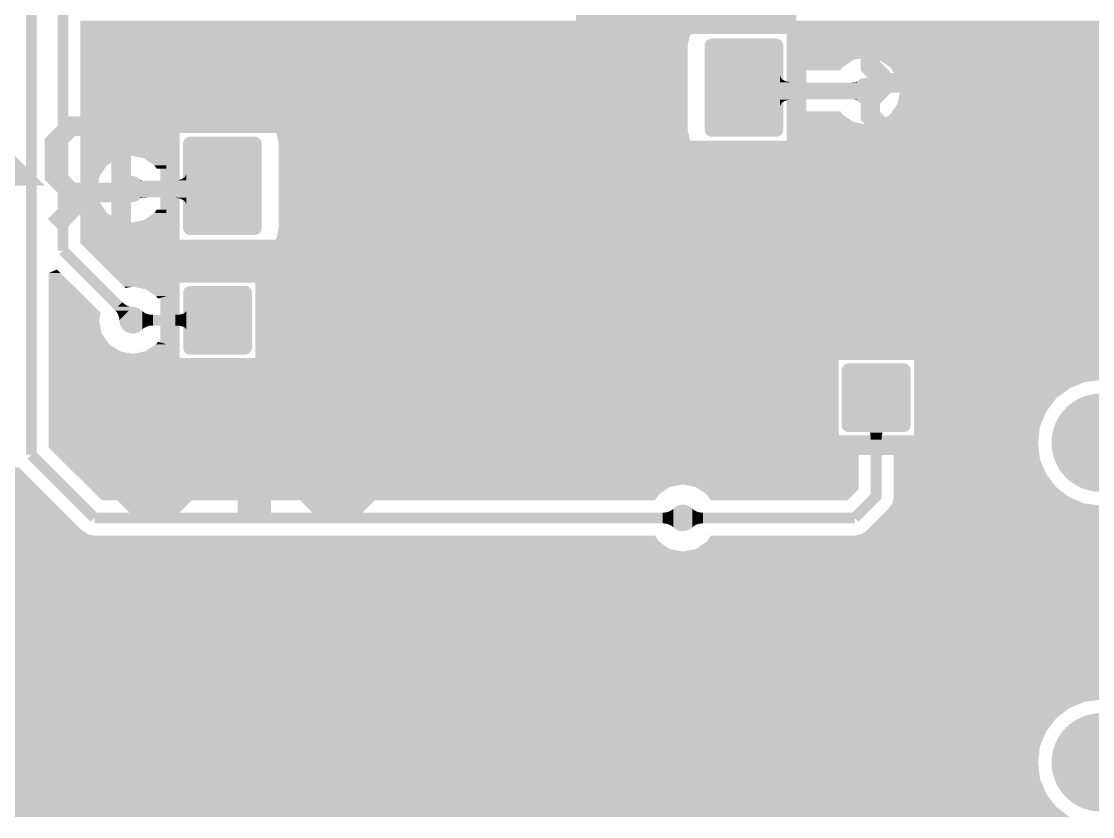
# Model space of a CAD drawing. Header units: millimetres. Extents: x -0.01 to 2.37, y -0.01 to 1.58.
# Drawn here: x 1.084 to 1.727, y 0.333 to 0.811 of the extents above; entities that cross this region are included whole.
import ezdxf

# ---------------------------------------------------------------- set-up
doc = ezdxf.new("R2010")
doc.units = ezdxf.units.MM
doc.layers.get('0').update_dxf_attribs({"linetype": 'CONTINUOUS', "lineweight": 0})
for name, color, linetype, lineweight in [('PCB_KUR_GBL', 10, 'CONTINUOUS', 0), ('PCB_KUR_GBO', 96, 'CONTINUOUS', 0), ('PCB_KUR_GBP', 170, 'CONTINUOUS', 0), ('PCB_KUR_GBS', 176, 'CONTINUOUS', 0), ('PCB_KUR_TXT', 254, 'CONTINUOUS', 0)]:
    doc.layers.add(name, color=color, linetype=linetype, lineweight=lineweight)

# ---------------------------------------------------------------- blocks, each defined once
blk = doc.blocks.new('CUSTOM_4')
for points in [[(-0.0187, -0.01685), (-0.0187, 0.01685), (0.0187, -0.01685), (0.0187, 0.01685)], [(-0.01865, 0.01685), (-0.0186, 0.01721), (0.01865, 0.01685), (0.01852, 0.01721)], [(-0.0186, 0.01721), (-0.01813, 0.01797), (0.01852, 0.01721), (0.01823, 0.01797)], [(-0.01813, 0.01797), (-0.01797, 0.01823), (0.01823, 0.01797), (0.01782, 0.01823)], [(-0.01797, 0.01823), (-0.01697, 0.0186), (0.01782, 0.01823), (0.01721, 0.0186)], [(-0.01697, 0.0186), (-0.01685, 0.01865), (0.01721, 0.0186), (0.01685, 0.01865)], [(-0.01685, 0.01865), (-0.01685, 0.0187), (0.01685, 0.01865), (0.01685, 0.0187)], [(-0.01852, -0.01721), (-0.01865, -0.01685), (0.0186, -0.01721), (0.01865, -0.01685)], [(-0.01823, -0.01797), (-0.01852, -0.01721), (0.01813, -0.01797), (0.0186, -0.01721)], [(-0.01782, -0.01823), (-0.01823, -0.01797), (0.01797, -0.01823), (0.01813, -0.01797)], [(-0.01721, -0.0186), (-0.01782, -0.01823), (0.01697, -0.0186), (0.01797, -0.01823)], [(-0.01685, -0.01865), (-0.01721, -0.0186), (0.01685, -0.01865), (0.01697, -0.0186)], [(-0.01685, -0.0187), (-0.01685, -0.01865), (0.01685, -0.0187), (0.01685, -0.01865)]]:
    blk.add_solid(points)
blk = doc.blocks.new('CUSTOM_5')
for points in [[(-0.02165, 0.0254), (-0.02152, 0.02613), (0.02165, 0.0254), (0.02142, 0.02613)], [(-0.02152, 0.02613), (-0.02114, 0.02664), (0.02142, 0.02613), (0.02126, 0.02664)], [(-0.02114, 0.02664), (-0.02074, 0.02716), (0.02126, 0.02664), (0.02057, 0.02716)], [(-0.02074, 0.02716), (-0.0199, 0.02742), (0.02057, 0.02716), (0.02023, 0.02742)], [(-0.0199, 0.02742), (-0.0195, 0.02755), (0.02023, 0.02742), (0.0195, 0.02755)], [(-0.02165, -0.0254), (-0.02165, 0.0254), (0.02165, -0.0254), (0.02165, 0.0254)], [(-0.02142, -0.02613), (-0.02165, -0.0254), (0.02152, -0.02613), (0.02165, -0.0254)], [(-0.02126, -0.02664), (-0.02142, -0.02613), (0.02114, -0.02664), (0.02152, -0.02613)], [(-0.02057, -0.02716), (-0.02126, -0.02664), (0.02074, -0.02716), (0.02114, -0.02664)], [(-0.02023, -0.02742), (-0.02057, -0.02716), (0.0199, -0.02742), (0.02074, -0.02716)], [(-0.0195, -0.02755), (-0.02023, -0.02742), (0.0195, -0.02755), (0.0199, -0.02742)]]:
    blk.add_solid(points)
blk = doc.blocks.new('CUSTOM_13')
for points in [[(-0.0187, -0.01685), (-0.0187, 0.01685), (0.0187, -0.01685), (0.0187, 0.01685)], [(-0.01865, 0.01685), (-0.0186, 0.01721), (0.01865, 0.01685), (0.01852, 0.01721)], [(-0.0186, 0.01721), (-0.01813, 0.01797), (0.01852, 0.01721), (0.01823, 0.01797)], [(-0.01813, 0.01797), (-0.01797, 0.01823), (0.01823, 0.01797), (0.01782, 0.01823)], [(-0.01797, 0.01823), (-0.01697, 0.0186), (0.01782, 0.01823), (0.01721, 0.0186)], [(-0.01697, 0.0186), (-0.01685, 0.01865), (0.01721, 0.0186), (0.01685, 0.01865)], [(-0.01685, 0.01865), (-0.01685, 0.0187), (0.01685, 0.01865), (0.01685, 0.0187)], [(-0.01852, -0.01721), (-0.01865, -0.01685), (0.0186, -0.01721), (0.01865, -0.01685)], [(-0.01823, -0.01797), (-0.01852, -0.01721), (0.01813, -0.01797), (0.0186, -0.01721)], [(-0.01782, -0.01823), (-0.01823, -0.01797), (0.01797, -0.01823), (0.01813, -0.01797)], [(-0.01721, -0.0186), (-0.01782, -0.01823), (0.01697, -0.0186), (0.01797, -0.01823)], [(-0.01685, -0.01865), (-0.01721, -0.0186), (0.01685, -0.01865), (0.01697, -0.0186)], [(-0.01685, -0.0187), (-0.01685, -0.01865), (0.01685, -0.0187), (0.01685, -0.01865)]]:
    blk.add_solid(points)
blk = doc.blocks.new('ROUND_9')
h = blk.add_hatch(color=256)
edge = h.paths.add_edge_path(flags=0)
edge.add_arc((0, 0), 0.0256, 0, 360)
blk = doc.blocks.new('ROUND_16')
h = blk.add_hatch(color=256)
edge = h.paths.add_edge_path(flags=0)
edge.add_arc((0, 0), 0.008, 0, 360)
blk = doc.blocks.new('CUSTOM_21')
for points in [[(-0.01988, 0.0191), (-0.01896, 0.01987), (0.01976, 0.0191), (0.0191, 0.01987)], [(-0.01896, 0.01987), (-0.01854, 0.02022), (0.0191, 0.01987), (0.01831, 0.02022)], [(-0.01854, 0.02022), (-0.01711, 0.02057), (0.01831, 0.02022), (0.01751, 0.02057)], [(-0.01711, 0.02057), (-0.01685, 0.02064), (0.01751, 0.02057), (0.01685, 0.02064)], [(-0.02065, 0.01685), (-0.02058, 0.01751), (0.02065, 0.01685), (0.02049, 0.01751)], [(-0.02065, -0.0168), (-0.02065, 0.0168), (0.02065, -0.0168), (0.02065, 0.0168)], [(-0.02058, 0.01751), (-0.02013, 0.01854), (0.02049, 0.01751), (0.02023, 0.01854)], [(-0.02013, 0.01854), (-0.01988, 0.0191), (0.02023, 0.01854), (0.01976, 0.0191)], [(-0.02049, -0.01751), (-0.02065, -0.01685), (0.02058, -0.01751), (0.02065, -0.01685)], [(-0.02023, -0.01854), (-0.02049, -0.01751), (0.02013, -0.01854), (0.02058, -0.01751)], [(-0.01976, -0.0191), (-0.02023, -0.01854), (0.01988, -0.0191), (0.02013, -0.01854)], [(-0.0191, -0.01987), (-0.01976, -0.0191), (0.01896, -0.01987), (0.01988, -0.0191)], [(-0.01831, -0.02022), (-0.0191, -0.01987), (0.01854, -0.02022), (0.01896, -0.01987)], [(-0.01751, -0.02057), (-0.01831, -0.02022), (0.01711, -0.02057), (0.01854, -0.02022)], [(-0.01685, -0.02064), (-0.01751, -0.02057), (0.01685, -0.02064), (0.01711, -0.02057)]]:
    blk.add_solid(points)
blk = doc.blocks.new('CUSTOM_22')
for points in [[(-0.02365, 0.0254), (-0.02352, 0.02643), (0.02365, 0.0254), (0.02342, 0.02643)], [(-0.02352, 0.02643), (-0.02314, 0.02717), (0.02342, 0.02643), (0.02325, 0.02717)], [(-0.02314, 0.02717), (-0.0227, 0.02804), (0.02325, 0.02717), (0.02257, 0.02804)], [(-0.0227, 0.02804), (-0.02198, 0.0286), (0.02257, 0.02804), (0.02214, 0.0286)], [(-0.02198, 0.0286), (-0.02127, 0.02915), (0.02214, 0.0286), (0.02105, 0.02915)], [(-0.02127, 0.02915), (-0.02008, 0.02942), (0.02105, 0.02915), (0.02053, 0.02942)], [(-0.02008, 0.02942), (-0.0195, 0.02955), (0.02053, 0.02942), (0.0195, 0.02955)], [(-0.02364, 0.02508), (-0.02365, 0.0254), (0.02364, 0.02508), (0.02365, 0.0254)], [(-0.0236, 0.02476), (-0.02364, 0.02508), (0.0236, 0.02476), (0.02364, 0.02508)], [(-0.0236, -0.02476), (-0.0236, 0.02476), (0.0236, -0.02476), (0.0236, 0.02476)], [(-0.02365, -0.0254), (-0.02364, -0.02508), (0.02365, -0.0254), (0.02364, -0.02508)], [(-0.02342, -0.02643), (-0.02365, -0.0254), (0.02352, -0.02643), (0.02365, -0.0254)], [(-0.02364, -0.02508), (-0.0236, -0.02476), (0.02364, -0.02508), (0.0236, -0.02476)], [(-0.02325, -0.02717), (-0.02342, -0.02643), (0.02314, -0.02717), (0.02352, -0.02643)], [(-0.02257, -0.02804), (-0.02325, -0.02717), (0.0227, -0.02804), (0.02314, -0.02717)], [(-0.02214, -0.0286), (-0.02257, -0.02804), (0.02198, -0.0286), (0.0227, -0.02804)], [(-0.02105, -0.02915), (-0.02214, -0.0286), (0.02127, -0.02915), (0.02198, -0.0286)], [(-0.02053, -0.02942), (-0.02105, -0.02915), (0.02008, -0.02942), (0.02127, -0.02915)], [(-0.0195, -0.02955), (-0.02053, -0.02942), (0.0195, -0.02955), (0.02008, -0.02942)]]:
    blk.add_solid(points)
blk = doc.blocks.new('CUSTOM_30')
for points in [[(-0.01988, 0.0191), (-0.01896, 0.01987), (0.01976, 0.0191), (0.0191, 0.01987)], [(-0.01896, 0.01987), (-0.01854, 0.02022), (0.0191, 0.01987), (0.01831, 0.02022)], [(-0.01854, 0.02022), (-0.01711, 0.02057), (0.01831, 0.02022), (0.01751, 0.02057)], [(-0.01711, 0.02057), (-0.01685, 0.02064), (0.01751, 0.02057), (0.01685, 0.02064)], [(-0.01685, 0.02064), (-0.01685, 0.02065), (0.01685, 0.02064), (0.01685, 0.02065)], [(-0.02065, 0.01685), (-0.02058, 0.01751), (0.02065, 0.01685), (0.02049, 0.01751)], [(-0.02065, 0.0168), (-0.02065, 0.01685), (0.02065, 0.0168), (0.02065, 0.01685)], [(-0.02065, -0.0168), (-0.02065, 0.0168), (0.02065, -0.0168), (0.02065, 0.0168)], [(-0.02058, 0.01751), (-0.02013, 0.01854), (0.02049, 0.01751), (0.02023, 0.01854)], [(-0.02013, 0.01854), (-0.01988, 0.0191), (0.02023, 0.01854), (0.01976, 0.0191)], [(-0.02065, -0.01685), (-0.02065, -0.0168), (0.02065, -0.01685), (0.02065, -0.0168)], [(-0.02049, -0.01751), (-0.02065, -0.01685), (0.02058, -0.01751), (0.02065, -0.01685)], [(-0.02023, -0.01854), (-0.02049, -0.01751), (0.02013, -0.01854), (0.02058, -0.01751)], [(-0.01976, -0.0191), (-0.02023, -0.01854), (0.01988, -0.0191), (0.02013, -0.01854)], [(-0.0191, -0.01987), (-0.01976, -0.0191), (0.01896, -0.01987), (0.01988, -0.0191)], [(-0.01831, -0.02022), (-0.0191, -0.01987), (0.01854, -0.02022), (0.01896, -0.01987)], [(-0.01751, -0.02057), (-0.01831, -0.02022), (0.01711, -0.02057), (0.01854, -0.02022)], [(-0.01685, -0.02064), (-0.01751, -0.02057), (0.01685, -0.02064), (0.01711, -0.02057)], [(-0.01685, -0.02065), (-0.01685, -0.02064), (0.01685, -0.02065), (0.01685, -0.02064)]]:
    blk.add_solid(points)
blk = doc.blocks.new('ROUND_20')
h = blk.add_hatch(color=256)
edge = h.paths.add_edge_path(flags=0)
edge.add_arc((0, 0), 0.02955, 0, 360)
blk = doc.blocks.new('ROUND_6')
h = blk.add_hatch(color=256)
edge = h.paths.add_edge_path(flags=0)
edge.add_arc((0, 0), 0.012, 0, 360)
blk = doc.blocks.new('ROUND_8')
h = blk.add_hatch(color=256)
edge = h.paths.add_edge_path(flags=0)
edge.add_arc((0, 0), 0.005, 0, 360)
blk = doc.blocks.new('ROUND_89')
h = blk.add_hatch(color=256)
edge = h.paths.add_edge_path(flags=0)
edge.add_arc((0, 0), 0.01575, 0, 360)

msp = doc.modelspace()

# ---------------------------------------------------------------- linework, layer by layer
at = {"layer": 'PCB_KUR_GBL', "lineweight": 211}
for points, const_width in [([(1.109, 0.6732), (1.109, 0.956)], 0.0065), ([(1.09, 0.5505), (1.09, 0.955)], 0.0065), ([(1.5181, 0.7711), (1.52, 0.7691)], 0.01), ([(1.52, 0.7691), (1.5916, 0.7691)], 0.01), ([(1.1497, 0.7101), (1.2028, 0.7101), (1.2048, 0.7121)], 0.01), ([(1.109, 0.6732), (1.1509, 0.6313)], 0.0065), ([(1.1509, 0.6313), (1.2019, 0.6313)], 0.0065), ([(1.5845, 0.5125), (1.5975, 0.5255), (1.5975, 0.5848)], 0.0065), ([(1.09, 0.5505), (1.128, 0.5125)], 0.0065), ([(1.128, 0.5125), (1.4814, 0.5125)], 0.0065), ([(1.4814, 0.5125), (1.5845, 0.5125)], 0.0065)]:
    msp.add_lwpolyline(points, dxfattribs=dict(at, const_width=const_width))
at = {"layer": 'PCB_KUR_GBL'}
for points in [[(1.1195, 0.8107), (1.1195, 0.8114), (2.2638, 0.8107), (2.2638, 0.8114)], [(1.1195, 0.8096), (1.1195, 0.8107), (1.4931, 0.8096), (1.4986, 0.8107)], [(1.1195, 0.8065), (1.1195, 0.8096), (1.4885, 0.8065), (1.4931, 0.8096)], [(1.1195, 0.8019), (1.1195, 0.8065), (1.4854, 0.8019), (1.4885, 0.8065)], [(1.543, 0.8096), (1.5376, 0.8107), (2.2638, 0.8096), (2.2638, 0.8107)], [(1.5476, 0.8065), (1.543, 0.8096), (2.2638, 0.8065), (2.2638, 0.8096)], [(1.5507, 0.8019), (1.5476, 0.8065), (2.2638, 0.8019), (2.2638, 0.8065)], [(1.1195, 0.7964), (1.1195, 0.8019), (1.4843, 0.7964), (1.4854, 0.8019)], [(1.5518, 0.7964), (1.5507, 0.8019), (2.2638, 0.7964), (2.2638, 0.8019)], [(1.1195, 0.7517), (1.1195, 0.7964), (1.4843, 0.7517), (1.4843, 0.7964)], [(1.5518, 0.7893), (1.5518, 0.7964), (2.2638, 0.7893), (2.2638, 0.7964)], [(1.5518, 0.7878), (1.5518, 0.7893), (1.5839, 0.7878), (1.5916, 0.7893)], [(1.5518, 0.7834), (1.5518, 0.7878), (1.5773, 0.7834), (1.5839, 0.7878)], [(1.5993, 0.7878), (1.5916, 0.7893), (2.2638, 0.7878), (2.2638, 0.7893)], [(1.6059, 0.7834), (1.5993, 0.7878), (2.2638, 0.7834), (2.2638, 0.7878)], [(1.5397, 0.7782), (1.5397, 0.77907), (1.5398, 0.7782), (1.5397, 0.77907)], [(1.5518, 0.7815), (1.5518, 0.7834), (1.576, 0.7815), (1.5773, 0.7834)], [(1.6103, 0.7769), (1.6059, 0.7834), (2.2638, 0.7769), (2.2638, 0.7834)], [(1.5397, 0.7773), (1.5397, 0.7782), (1.5401, 0.7773), (1.5398, 0.7782)], [(1.5397, 0.7766), (1.5397, 0.7773), (1.5406, 0.7766), (1.5401, 0.7773)], [(1.5397, 0.7759), (1.5397, 0.7766), (1.5413, 0.7759), (1.5406, 0.7766)], [(1.5397, 0.7754), (1.5397, 0.7759), (1.5422, 0.7754), (1.5413, 0.7759)], [(1.5397, 0.7749), (1.5397, 0.7754), (1.5433, 0.7749), (1.5422, 0.7754)], [(1.5397, 0.7746), (1.5397, 0.7749), (1.5446, 0.7746), (1.5433, 0.7749)], [(1.5397, 0.7743), (1.5397, 0.7746), (1.5461, 0.7743), (1.5446, 0.7746)], [(1.5397, 0.7742), (1.5397, 0.7743), (1.5479, 0.7742), (1.5461, 0.7743)], [(1.5397, 0.7741), (1.5397, 0.7742), (1.5498, 0.7741), (1.5479, 0.7742)], [(1.5397, 0.7641), (1.5397, 0.7741), (1.5498, 0.7641), (1.5498, 0.7741)], [(1.5806, 0.7641), (1.5806, 0.7741), (1.5859, 0.7641), (1.5859, 0.7741)], [(1.5815, 0.7741), (1.5848, 0.7743), (1.5859, 0.7741), (1.5859, 0.7743)], [(1.5848, 0.7743), (1.5852, 0.7744), (1.5859, 0.7743), (1.5859, 0.7744)], [(1.5852, 0.7744), (1.5855, 0.7745), (1.5859, 0.7744), (1.5859, 0.7745)], [(1.5855, 0.7745), (1.5857, 0.7746), (1.5859, 0.7745), (1.5859, 0.7746)], [(1.5857, 0.7746), (1.5859, 0.7747), (1.5859, 0.7746), (1.5859, 0.7747)], [(1.6118, 0.7691), (1.6103, 0.7769), (2.2638, 0.7691), (2.2638, 0.7769)], [(1.6103, 0.7614), (1.6118, 0.7691), (2.2638, 0.7614), (2.2638, 0.7691)], [(1.5397, 0.7639), (1.5397, 0.7641), (1.5461, 0.7639), (1.5479, 0.7641)], [(1.5397, 0.7637), (1.5397, 0.7639), (1.5446, 0.7637), (1.5461, 0.7639)], [(1.5397, 0.7633), (1.5397, 0.7637), (1.5433, 0.7633), (1.5446, 0.7637)], [(1.5397, 0.7629), (1.5397, 0.7633), (1.5422, 0.7629), (1.5433, 0.7633)], [(1.5397, 0.7623), (1.5397, 0.7629), (1.5413, 0.7623), (1.5422, 0.7629)], [(1.5397, 0.7617), (1.5397, 0.7623), (1.5406, 0.7617), (1.5413, 0.7623)], [(1.5397, 0.7609), (1.5397, 0.7617), (1.5401, 0.7609), (1.5406, 0.7617)], [(1.5397, 0.7601), (1.5397, 0.7609), (1.5398, 0.7601), (1.5401, 0.7609)], [(1.5397, 0.75913), (1.5397, 0.7601), (1.5397, 0.75913), (1.5398, 0.7601)], [(1.5843, 0.764), (1.583, 0.7641), (1.5859, 0.764), (1.5859, 0.7641)], [(1.5848, 0.7639), (1.5843, 0.764), (1.5859, 0.7639), (1.5859, 0.764)], [(1.5852, 0.7638), (1.5848, 0.7639), (1.5859, 0.7638), (1.5859, 0.7639)], [(1.5857, 0.7636), (1.5855, 0.7638), (1.5859, 0.7636), (1.5859, 0.7638)], [(1.5859, 0.7635), (1.5857, 0.7636), (1.5859, 0.7635), (1.5859, 0.7636)], [(1.6059, 0.7549), (1.6103, 0.7614), (2.2638, 0.7549), (2.2638, 0.7614)], [(1.5518, 0.7549), (1.5518, 0.7568), (1.5773, 0.7549), (1.576, 0.7568)], [(1.5518, 0.7505), (1.5518, 0.7549), (1.5839, 0.7505), (1.5773, 0.7549)], [(1.5993, 0.7505), (1.6059, 0.7549), (2.2638, 0.7505), (2.2638, 0.7549)], [(1.1195, 0.7506), (1.1195, 0.7517), (1.1799, 0.7506), (1.1853, 0.7517)], [(1.1195, 0.7475), (1.1195, 0.7506), (1.1752, 0.7475), (1.1799, 0.7506)], [(1.1195, 0.7429), (1.1195, 0.7475), (1.1721, 0.7429), (1.1752, 0.7475)], [(1.2297, 0.7506), (1.2243, 0.7517), (1.4843, 0.7506), (1.4843, 0.7517)], [(1.2344, 0.7475), (1.2297, 0.7506), (1.4843, 0.7475), (1.4843, 0.7506)], [(1.23561, 0.7457), (1.2344, 0.7475), (1.4843, 0.7457), (1.4843, 0.7475)], [(1.5518, 0.7489), (1.5518, 0.7505), (1.5916, 0.7489), (1.5839, 0.7505)], [(1.5518, 0.7457), (1.5518, 0.7489), (2.2638, 0.7457), (2.2638, 0.7489)], [(1.5916, 0.7489), (1.5993, 0.7505), (2.2638, 0.7489), (2.2638, 0.7505)], [(1.1195, 0.7374), (1.1195, 0.7429), (1.1711, 0.7374), (1.1721, 0.7429)], [(1.2375, 0.7429), (1.23561, 0.7457), (1.48486, 0.7429), (1.4843, 0.7457)], [(1.23799, 0.7402), (1.2375, 0.7429), (1.4854, 0.7402), (1.48486, 0.7429)], [(1.2385, 0.7374), (1.23799, 0.7402), (1.48729, 0.7374), (1.4854, 0.7402)], [(1.5476, 0.7356), (1.5507, 0.7402), (2.2638, 0.7356), (2.2638, 0.7402)], [(1.5507, 0.7402), (1.5518, 0.7457), (2.2638, 0.7402), (2.2638, 0.7457)], [(1.1195, 0.7303), (1.1195, 0.7374), (1.1711, 0.7303), (1.1711, 0.7374)], [(1.2385, 0.7356), (1.2385, 0.7374), (1.4885, 0.7356), (1.48729, 0.7374)], [(1.2385, 0.7325), (1.2385, 0.7356), (1.4931, 0.7325), (1.4885, 0.7356)], [(1.543, 0.7325), (1.5476, 0.7356), (2.2638, 0.7325), (2.2638, 0.7356)], [(1.1195, 0.7287), (1.1195, 0.7303), (1.142, 0.7287), (1.1497, 0.7303)], [(1.1195, 0.7244), (1.1195, 0.7287), (1.1354, 0.7244), (1.142, 0.7287)], [(1.1574, 0.7287), (1.1497, 0.7303), (1.1711, 0.7287), (1.1711, 0.7303)], [(1.164, 0.7244), (1.1574, 0.7287), (1.1711, 0.7244), (1.1711, 0.7287)], [(1.2385, 0.7314), (1.2385, 0.7325), (1.4986, 0.7314), (1.4931, 0.7325)], [(1.2385, 0.6867), (1.2385, 0.7314), (2.2638, 0.6867), (2.2638, 0.7314)], [(1.5376, 0.7314), (1.543, 0.7325), (2.2638, 0.7314), (2.2638, 0.7325)], [(1.1195, 0.7178), (1.1195, 0.7244), (1.131, 0.7178), (1.1354, 0.7244)], [(1.1653, 0.7224), (1.164, 0.7244), (1.1711, 0.7224), (1.1711, 0.7244)], [(1.1195, 0.7101), (1.1195, 0.7178), (1.1295, 0.7101), (1.131, 0.7178)], [(1.1554, 0.7156), (1.1554, 0.7157), (1.1556, 0.7156), (1.1554, 0.7157)], [(1.1554, 0.7155), (1.1554, 0.7156), (1.1558, 0.7155), (1.1556, 0.7156)], [(1.1554, 0.7154), (1.1554, 0.7155), (1.1561, 0.7154), (1.1558, 0.7155)], [(1.1554, 0.7153), (1.1554, 0.7154), (1.1565, 0.7153), (1.1561, 0.7154)], [(1.1554, 0.7152), (1.1554, 0.7153), (1.157, 0.7152), (1.1565, 0.7153)], [(1.1554, 0.7151), (1.1554, 0.7152), (1.1583, 0.7151), (1.157, 0.7152)], [(1.1554, 0.7051), (1.1554, 0.7151), (1.1607, 0.7051), (1.1607, 0.7151)], [(1.1554, 0.7151), (1.1554, 0.7151), (1.1607, 0.7151), (1.1583, 0.7151)], [(1.1731, 0.7051), (1.1731, 0.7151), (1.1832, 0.7051), (1.1832, 0.7151)], [(1.175, 0.7151), (1.1767, 0.7153), (1.1832, 0.7151), (1.1832, 0.7153)], [(1.1767, 0.7153), (1.1783, 0.7155), (1.1832, 0.7153), (1.1832, 0.7155)], [(1.1783, 0.7155), (1.1796, 0.7159), (1.1832, 0.7155), (1.1832, 0.7159)], [(1.1796, 0.7159), (1.1807, 0.7163), (1.1832, 0.7159), (1.1832, 0.7163)], [(1.1807, 0.7163), (1.1816, 0.7169), (1.1832, 0.7163), (1.1832, 0.7169)], [(1.1816, 0.7169), (1.1823, 0.7175), (1.1832, 0.7169), (1.1832, 0.7175)], [(1.1823, 0.7175), (1.1828, 0.7183), (1.1832, 0.7175), (1.1832, 0.7183)], [(1.1828, 0.7183), (1.1831, 0.7191), (1.1832, 0.7183), (1.1832, 0.7191)], [(1.1831, 0.7191), (1.1832, 0.72007), (1.1832, 0.7191), (1.1832, 0.72007)], [(1.1195, 0.7023), (1.1195, 0.7101), (1.131, 0.7023), (1.1295, 0.7101)], [(1.1195, 0.6958), (1.1195, 0.7023), (1.1354, 0.6958), (1.131, 0.7023)], [(1.1554, 0.7049), (1.1554, 0.7051), (1.1565, 0.7049), (1.1598, 0.7051)], [(1.1554, 0.7048), (1.1554, 0.7049), (1.1561, 0.7048), (1.1565, 0.7049)], [(1.1554, 0.7047), (1.1554, 0.7048), (1.1558, 0.7047), (1.1561, 0.7048)], [(1.1554, 0.7046), (1.1554, 0.7047), (1.1556, 0.7046), (1.1558, 0.7047)], [(1.1554, 0.7045), (1.1554, 0.7046), (1.1554, 0.7045), (1.1556, 0.7046)], [(1.175, 0.705), (1.1731, 0.7051), (1.1832, 0.705), (1.1832, 0.7051)], [(1.1767, 0.7049), (1.175, 0.705), (1.1832, 0.7049), (1.1832, 0.705)], [(1.1783, 0.7046), (1.1767, 0.7049), (1.1832, 0.7046), (1.1832, 0.7049)], [(1.1796, 0.7043), (1.1783, 0.7046), (1.1832, 0.7043), (1.1832, 0.7046)], [(1.1807, 0.7038), (1.1796, 0.7043), (1.1832, 0.7038), (1.1832, 0.7043)], [(1.1816, 0.7033), (1.1807, 0.7038), (1.1832, 0.7033), (1.1832, 0.7038)], [(1.1823, 0.7026), (1.1816, 0.7033), (1.1832, 0.7026), (1.1832, 0.7033)], [(1.1828, 0.7019), (1.1823, 0.7026), (1.1832, 0.7019), (1.1832, 0.7026)], [(1.1831, 0.701), (1.1828, 0.7019), (1.1832, 0.701), (1.1832, 0.7019)], [(1.1195, 0.6914), (1.1195, 0.6958), (1.142, 0.6914), (1.1354, 0.6958)], [(1.1574, 0.6914), (1.164, 0.6958), (1.1711, 0.6914), (1.1711, 0.6958)], [(1.164, 0.6958), (1.1653, 0.6978), (1.1711, 0.6958), (1.1711, 0.6978)], [(1.1832, 0.70013), (1.1831, 0.701), (1.1832, 0.70013), (1.1832, 0.701)], [(1.1195, 0.6899), (1.1195, 0.6914), (1.1497, 0.6899), (1.142, 0.6914)], [(1.1195, 0.6867), (1.1195, 0.6899), (1.1711, 0.6867), (1.1711, 0.6899)], [(1.1497, 0.6899), (1.1574, 0.6914), (1.1711, 0.6899), (1.1711, 0.6914)], [(1.1195, 0.6812), (1.1195, 0.6867), (1.1721, 0.6812), (1.1711, 0.6867)], [(1.2375, 0.6812), (1.2385, 0.6867), (2.2638, 0.6812), (2.2638, 0.6867)], [(1.1195, 0.6776), (1.1195, 0.6812), (1.17453, 0.6776), (1.1721, 0.6812)], [(1.1205, 0.6766), (1.1195, 0.6776), (1.1752, 0.6766), (1.17453, 0.6776)], [(1.12362, 0.6735), (1.1205, 0.6766), (1.1799, 0.6735), (1.1752, 0.6766)], [(1.2297, 0.6735), (1.2344, 0.6766), (2.2638, 0.6735), (2.2638, 0.6766)], [(1.2344, 0.6766), (1.2375, 0.6812), (2.2638, 0.6766), (2.2638, 0.6812)], [(1.12472, 0.6724), (1.12362, 0.6735), (1.1853, 0.6724), (1.1799, 0.6735)], [(1.13506, 0.6621), (1.12472, 0.6724), (2.2638, 0.6621), (2.2638, 0.6724)], [(1.2243, 0.6724), (1.2297, 0.6735), (2.2638, 0.6724), (2.2638, 0.6735)], [(1.1005, 0.6597), (1.1055, 0.6618), (1.10761, 0.6597), (1.1055, 0.6618)], [(1.1005, 0.6358), (1.1005, 0.6597), (1.1316, 0.6358), (1.10761, 0.6597)], [(1.13606, 0.6611), (1.13506, 0.6621), (1.1797, 0.6611), (1.185, 0.6621)], [(1.13506, 0.6621), (1.13506, 0.6621), (1.185, 0.6621), (1.2187, 0.6621)], [(1.13917, 0.658), (1.13606, 0.6611), (1.1752, 0.658), (1.1797, 0.6611)], [(1.14369, 0.6535), (1.13917, 0.658), (1.1721, 0.6535), (1.1752, 0.658)], [(1.224, 0.6611), (1.2187, 0.6621), (2.2638, 0.6611), (2.2638, 0.6621)], [(1.2285, 0.658), (1.224, 0.6611), (2.2638, 0.658), (2.2638, 0.6611)], [(1.2316, 0.6535), (1.2285, 0.658), (2.2638, 0.6535), (2.2638, 0.658)], [(1.1457, 0.6515), (1.14369, 0.6535), (1.17172, 0.6515), (1.1721, 0.6535)], [(1.1465, 0.6507), (1.1457, 0.6515), (1.14651, 0.6507), (1.1509, 0.6515)], [(1.1465, 0.6507), (1.1465, 0.6507), (1.1465, 0.6507), (1.14651, 0.6507)], [(1.1586, 0.65), (1.1509, 0.6515), (1.17144, 0.65), (1.17172, 0.6515)], [(1.1613, 0.6482), (1.1586, 0.65), (1.1711, 0.6482), (1.17144, 0.65)], [(1.2326, 0.6482), (1.2316, 0.6535), (2.2638, 0.6482), (2.2638, 0.6535)], [(1.1649, 0.6458), (1.1613, 0.6482), (1.1711, 0.6458), (1.1711, 0.6482)], [(1.1652, 0.6456), (1.1649, 0.6458), (1.17043, 0.6456), (1.1711, 0.6458)], [(1.1661, 0.6443), (1.1652, 0.6456), (1.16611, 0.6443), (1.17043, 0.6456)], [(1.1661, 0.6443), (1.1661, 0.6443), (1.1661, 0.6443), (1.16611, 0.6443)], [(1.2326, 0.6156), (1.2326, 0.6482), (2.2638, 0.6156), (2.2638, 0.6482)], [(1.14, 0.6376), (1.1417, 0.6393), (1.1491, 0.6376), (1.1508, 0.6393)], [(1.1406, 0.637), (1.14, 0.6376), (1.1485, 0.637), (1.1491, 0.6376)], [(1.1417, 0.6393), (1.1418, 0.6394), (1.1508, 0.6393), (1.1501, 0.6394)], [(1.1418, 0.6394), (1.142, 0.6396), (1.1495, 0.6394), (1.1489, 0.6396)], [(1.1418, 0.6394), (1.1418, 0.6394), (1.1501, 0.6394), (1.1495, 0.6394)], [(1.142, 0.6396), (1.1422, 0.6398), (1.1489, 0.6396), (1.1482, 0.6398)], [(1.1422, 0.6398), (1.1424, 0.64), (1.1482, 0.6398), (1.1476, 0.64)], [(1.1424, 0.64), (1.1428, 0.6404), (1.1476, 0.64), (1.147, 0.6404)], [(1.1428, 0.6404), (1.1431, 0.6407), (1.147, 0.6404), (1.1464, 0.6407)], [(1.1431, 0.6407), (1.1436, 0.6412), (1.1464, 0.6407), (1.1458, 0.6412)], [(1.1436, 0.6412), (1.1441, 0.6417), (1.1458, 0.6412), (1.1452, 0.6417)], [(1.1441, 0.6417), (1.1446, 0.6422), (1.1452, 0.6417), (1.1446, 0.6422)], [(1.183, 0.6367), (1.1832, 0.6372), (1.1832, 0.6367), (1.1832, 0.6372)], [(1.1005, 0.6313), (1.1005, 0.6358), (1.1307, 0.6313), (1.1316, 0.6358)], [(1.1005, 0.6236), (1.1005, 0.6313), (1.1322, 0.6236), (1.1307, 0.6313)], [(1.1411, 0.6364), (1.1406, 0.637), (1.1479, 0.6364), (1.1485, 0.637)], [(1.1415, 0.6358), (1.1411, 0.6364), (1.1473, 0.6358), (1.1479, 0.6364)], [(1.1419, 0.6352), (1.1415, 0.6358), (1.1467, 0.6352), (1.1473, 0.6358)], [(1.1422, 0.6346), (1.1419, 0.6352), (1.1461, 0.6346), (1.1467, 0.6352)], [(1.1424, 0.634), (1.1422, 0.6346), (1.1455, 0.634), (1.1461, 0.6346)], [(1.1426, 0.6334), (1.1424, 0.634), (1.1449, 0.6334), (1.1455, 0.634)], [(1.1428, 0.6327), (1.1426, 0.6334), (1.1442, 0.6327), (1.1449, 0.6334)], [(1.1429, 0.6321), (1.1428, 0.6327), (1.1436, 0.6321), (1.1442, 0.6327)], [(1.1429, 0.6314), (1.1429, 0.6321), (1.1429, 0.6314), (1.1436, 0.6321)], [(1.1566, 0.6365), (1.1566, 0.6369), (1.1571, 0.6365), (1.1566, 0.6369)], [(1.1566, 0.6361), (1.1566, 0.6365), (1.1576, 0.6361), (1.1571, 0.6365)], [(1.1566, 0.6357), (1.1566, 0.6361), (1.1581, 0.6357), (1.1576, 0.6361)], [(1.1566, 0.6354), (1.1566, 0.6357), (1.1587, 0.6354), (1.1581, 0.6357)], [(1.1566, 0.6352), (1.1566, 0.6354), (1.1593, 0.6352), (1.1587, 0.6354)], [(1.1566, 0.635), (1.1566, 0.6352), (1.16, 0.635), (1.1593, 0.6352)], [(1.1566, 0.6348), (1.1566, 0.635), (1.1607, 0.6348), (1.16, 0.635)], [(1.1566, 0.6347), (1.1566, 0.6348), (1.1614, 0.6347), (1.1607, 0.6348)], [(1.1566, 0.6346), (1.1566, 0.6347), (1.1622, 0.6346), (1.1614, 0.6347)], [(1.1566, 0.6281), (1.1566, 0.6346), (1.163, 0.6281), (1.163, 0.6346)], [(1.1566, 0.6346), (1.1566, 0.6346), (1.163, 0.6346), (1.1622, 0.6346)], [(1.1766, 0.6281), (1.1766, 0.6346), (1.1832, 0.6281), (1.1832, 0.6346)], [(1.1779, 0.6346), (1.179, 0.6347), (1.1832, 0.6346), (1.1832, 0.6347)], [(1.179, 0.6347), (1.18, 0.6349), (1.1832, 0.6347), (1.1832, 0.6349)], [(1.18, 0.6349), (1.1809, 0.6351), (1.1832, 0.6349), (1.1832, 0.6351)], [(1.1809, 0.6351), (1.1816, 0.6354), (1.1832, 0.6351), (1.1832, 0.6354)], [(1.1816, 0.6354), (1.1822, 0.6358), (1.1832, 0.6354), (1.1832, 0.6358)], [(1.1822, 0.6358), (1.1826, 0.6362), (1.1832, 0.6358), (1.1832, 0.6362)], [(1.1826, 0.6362), (1.183, 0.6367), (1.1832, 0.6362), (1.1832, 0.6367)], [(1.1566, 0.628), (1.1566, 0.6281), (1.1614, 0.628), (1.1622, 0.6281)], [(1.1566, 0.6279), (1.1566, 0.628), (1.1607, 0.6279), (1.1614, 0.628)], [(1.1566, 0.6277), (1.1566, 0.6279), (1.16, 0.6277), (1.1607, 0.6279)], [(1.1566, 0.6275), (1.1566, 0.6277), (1.1593, 0.6275), (1.16, 0.6277)], [(1.1566, 0.6272), (1.1566, 0.6275), (1.1587, 0.6272), (1.1593, 0.6275)], [(1.1566, 0.6269), (1.1566, 0.6272), (1.1581, 0.6269), (1.1587, 0.6272)], [(1.1566, 0.6266), (1.1566, 0.6269), (1.1576, 0.6266), (1.1581, 0.6269)], [(1.1566, 0.6262), (1.1566, 0.6266), (1.1571, 0.6262), (1.1576, 0.6266)], [(1.1566, 0.6257), (1.1566, 0.6262), (1.1566, 0.6257), (1.1571, 0.6262)], [(1.179, 0.628), (1.1779, 0.6281), (1.1832, 0.628), (1.1832, 0.6281)], [(1.18, 0.6278), (1.179, 0.628), (1.1832, 0.6278), (1.1832, 0.628)], [(1.1809, 0.6276), (1.18, 0.6278), (1.1832, 0.6276), (1.1832, 0.6278)], [(1.1816, 0.6273), (1.1809, 0.6276), (1.1832, 0.6273), (1.1832, 0.6276)], [(1.1822, 0.6269), (1.1816, 0.6273), (1.1832, 0.6269), (1.1832, 0.6273)], [(1.1826, 0.6265), (1.1822, 0.6269), (1.1832, 0.6265), (1.1832, 0.6269)], [(1.183, 0.626), (1.1826, 0.6265), (1.1832, 0.626), (1.1832, 0.6265)], [(1.1832, 0.6255), (1.183, 0.626), (1.1832, 0.6255), (1.1832, 0.626)], [(1.1005, 0.6171), (1.1005, 0.6236), (1.1366, 0.6171), (1.1322, 0.6236)], [(1.1652, 0.6171), (1.1661, 0.6184), (1.17043, 0.6171), (1.16611, 0.6184)], [(1.1661, 0.6184), (1.1661, 0.6184), (1.16611, 0.6184), (1.1661, 0.6184)], [(1.1005, 0.6127), (1.1005, 0.6171), (1.1432, 0.6127), (1.1366, 0.6171)], [(1.1005, 0.6111), (1.1005, 0.6127), (1.1509, 0.6111), (1.1432, 0.6127)], [(1.1509, 0.6111), (1.1586, 0.6127), (1.17174, 0.6111), (1.17144, 0.6127)], [(1.1586, 0.6127), (1.1613, 0.6145), (1.17144, 0.6127), (1.1711, 0.6145)], [(1.1613, 0.6145), (1.1649, 0.6169), (1.1711, 0.6145), (1.1711, 0.6169)], [(1.1649, 0.6169), (1.1652, 0.6171), (1.1711, 0.6169), (1.17043, 0.6171)], [(1.2316, 0.6092), (1.23203, 0.6115), (1.56927, 0.6092), (1.5708, 0.6115)], [(1.23203, 0.6115), (1.2326, 0.6145), (1.5708, 0.6115), (1.57525, 0.6145)], [(1.2326, 0.6146), (1.2326, 0.6156), (1.5754, 0.6146), (1.5807, 0.6156)], [(1.2326, 0.6156), (1.2326, 0.6156), (1.5807, 0.6156), (1.6143, 0.6156)], [(1.2326, 0.6145), (1.2326, 0.6146), (1.57525, 0.6145), (1.5754, 0.6146)], [(1.6197, 0.6146), (1.6143, 0.6156), (2.2638, 0.6146), (2.2638, 0.6156)], [(1.6242, 0.6115), (1.6197, 0.6146), (2.2638, 0.6115), (2.2638, 0.6146)], [(1.6272, 0.607), (1.6242, 0.6115), (2.2638, 0.607), (2.2638, 0.6115)], [(1.1005, 0.6092), (1.1005, 0.6111), (1.1721, 0.6092), (1.17174, 0.6111)], [(1.1005, 0.6047), (1.1005, 0.6092), (1.1752, 0.6047), (1.1721, 0.6092)], [(1.2285, 0.6047), (1.23008, 0.607), (1.56732, 0.6047), (1.5678, 0.607)], [(1.23008, 0.607), (1.2316, 0.6092), (1.5678, 0.607), (1.56927, 0.6092)], [(1.6283, 0.6017), (1.6272, 0.607), (2.2638, 0.6017), (2.2638, 0.607)], [(1.1005, 0.6016), (1.1005, 0.6047), (1.1797, 0.6016), (1.1752, 0.6047)], [(1.1005, 0.6006), (1.1005, 0.6016), (1.185, 0.6006), (1.1797, 0.6016)], [(1.1005, 0.568), (1.1005, 0.6006), (1.5667, 0.568), (1.5667, 0.6006)], [(1.1005, 0.6006), (1.1005, 0.6006), (1.2187, 0.6006), (1.185, 0.6006)], [(1.2187, 0.6006), (1.224, 0.6016), (1.5667, 0.6006), (1.5667, 0.6016)], [(1.224, 0.6016), (1.22414, 0.6017), (1.5667, 0.6016), (1.5667, 0.6017)], [(1.22414, 0.6017), (1.2285, 0.6047), (1.5667, 0.6017), (1.56732, 0.6047)], [(1.6283, 0.5954), (1.6283, 0.6017), (2.2638, 0.5954), (2.2638, 0.6017)], [(1.6283, 0.5941), (1.6283, 0.5954), (1.7226, 0.5941), (1.7324, 0.5954)], [(1.6283, 0.5903), (1.6283, 0.5941), (1.7135, 0.5903), (1.7226, 0.5941)], [(1.6283, 0.5844), (1.6283, 0.5903), (1.7057, 0.5844), (1.7135, 0.5903)], [(1.6283, 0.5765), (1.6283, 0.5844), (1.6997, 0.5765), (1.7057, 0.5844)], [(1.6283, 0.568), (1.6283, 0.5765), (1.69615, 0.568), (1.6997, 0.5765)], [(1.1005, 0.5627), (1.1005, 0.568), (1.5678, 0.5627), (1.5667, 0.568)], [(1.6272, 0.5627), (1.62818, 0.5674), (1.69532, 0.5627), (1.6959, 0.5674)], [(1.62818, 0.5674), (1.6283, 0.568), (1.6959, 0.5674), (1.69615, 0.568)], [(1.1005, 0.5581), (1.1005, 0.5627), (1.5708, 0.5581), (1.5678, 0.5627)], [(1.5922, 0.566), (1.5916, 0.5662), (1.6028, 0.566), (1.6034, 0.5662)], [(1.5927, 0.5656), (1.5922, 0.566), (1.6024, 0.5656), (1.6028, 0.566)], [(1.5931, 0.5652), (1.5927, 0.5656), (1.6019, 0.5652), (1.6024, 0.5656)], [(1.5935, 0.5646), (1.5931, 0.5652), (1.6016, 0.5646), (1.6019, 0.5652)], [(1.5937, 0.5638), (1.5935, 0.5646), (1.6013, 0.5638), (1.6016, 0.5646)], [(1.594, 0.563), (1.5937, 0.5638), (1.6011, 0.563), (1.6013, 0.5638)], [(1.5941, 0.562), (1.594, 0.563), (1.6009, 0.562), (1.6011, 0.563)], [(1.5942, 0.5609), (1.5941, 0.562), (1.6008, 0.5609), (1.6009, 0.562)], [(1.5943, 0.5596), (1.5942, 0.5609), (1.6008, 0.5596), (1.6008, 0.5609)], [(1.6242, 0.5581), (1.6272, 0.5627), (1.69475, 0.5581), (1.69532, 0.5627)], [(1.1005, 0.5551), (1.1005, 0.5581), (1.5754, 0.5551), (1.5708, 0.5581)], [(1.1005, 0.5548), (1.1005, 0.5551), (1.57698, 0.5548), (1.5754, 0.5551)], [(1.1012, 0.5541), (1.1005, 0.5548), (1.5807, 0.5541), (1.577, 0.5548)], [(1.1005, 0.5548), (1.1005, 0.5548), (1.577, 0.5548), (1.57698, 0.5548)], [(1.1012, 0.5541), (1.1012, 0.5541), (1.587, 0.5541), (1.5807, 0.5541)], [(1.12267, 0.5327), (1.10121, 0.5541), (1.587, 0.5327), (1.587, 0.5541)], [(1.6081, 0.5479), (1.6081, 0.5541), (1.6959, 0.5479), (1.69514, 0.5541)], [(1.6143, 0.5541), (1.6197, 0.5551), (1.69514, 0.5541), (1.69502, 0.5551)], [(1.6197, 0.5551), (1.6236, 0.5577), (1.69502, 0.5551), (1.6947, 0.5577)], [(1.6236, 0.5577), (1.6242, 0.5581), (1.6947, 0.5577), (1.69475, 0.5581)], [(1.6081, 0.5388), (1.6081, 0.5479), (1.6997, 0.5388), (1.6959, 0.5479)], [(0.8996, 0.5413), (0.89843, 0.543), (1.0842, 0.5413), (1.0825, 0.543)], [(0.89998, 0.5393), (0.8996, 0.5413), (1.0862, 0.5393), (1.0842, 0.5413)], [(0.9458, 0.5378), (0.9381, 0.5393), (1.0877, 0.5378), (1.0862, 0.5393)], [(0.9524, 0.5334), (0.9458, 0.5378), (1.0921, 0.5334), (1.0877, 0.5378)], [(1.6081, 0.531), (1.6081, 0.5388), (1.7057, 0.531), (1.6997, 0.5388)], [(0.9567, 0.5269), (0.9524, 0.5334), (1.0986, 0.5269), (1.0921, 0.5334)], [(1.12428, 0.5311), (1.12267, 0.5327), (1.4736, 0.5311), (1.4814, 0.5327)], [(1.12869, 0.5267), (1.12428, 0.5311), (1.4671, 0.5267), (1.4736, 0.5311)], [(1.4891, 0.5311), (1.4814, 0.5327), (1.587, 0.5311), (1.587, 0.5327)], [(1.4909, 0.5299), (1.4891, 0.5311), (1.587, 0.5299), (1.587, 0.5311)], [(1.4957, 0.5267), (1.4909, 0.5299), (1.5838, 0.5267), (1.587, 0.5299)], [(1.6081, 0.5255), (1.6081, 0.531), (1.71285, 0.5255), (1.7057, 0.531)], [(0.9583, 0.5191), (0.9567, 0.5269), (1.1064, 0.5191), (1.0986, 0.5269)], [(1.1324, 0.523), (1.12869, 0.5267), (1.4646, 0.523), (1.4671, 0.5267)], [(1.4982, 0.523), (1.4957, 0.5267), (1.5801, 0.523), (1.5838, 0.5267)], [(1.60629, 0.52), (1.6071, 0.5212), (1.7324, 0.52), (1.7226, 0.5212)], [(1.6071, 0.5212), (1.6073, 0.5215), (1.7226, 0.5212), (1.72188, 0.5215)], [(1.6073, 0.5215), (1.608, 0.525), (1.72188, 0.5215), (1.7135, 0.525)], [(1.608, 0.525), (1.6081, 0.5255), (1.7135, 0.525), (1.71285, 0.5255)], [(0.9567, 0.5114), (0.9583, 0.5191), (1.1141, 0.5114), (1.1064, 0.5191)], [(1.4693, 0.5092), (1.4693, 0.5157), (1.4757, 0.5092), (1.4757, 0.5157)], [(1.4701, 0.5157), (1.4708, 0.5158), (1.4757, 0.5157), (1.4757, 0.5158)], [(1.4708, 0.5158), (1.4716, 0.5159), (1.4757, 0.5158), (1.4757, 0.5159)], [(1.4716, 0.5159), (1.4723, 0.5161), (1.4757, 0.5159), (1.4757, 0.5161)], [(1.4723, 0.5161), (1.4729, 0.5163), (1.4757, 0.5161), (1.4757, 0.5163)], [(1.4729, 0.5163), (1.4735, 0.5166), (1.4757, 0.5163), (1.4757, 0.5166)], [(1.4735, 0.5166), (1.4741, 0.5169), (1.4757, 0.5166), (1.4757, 0.5169)], [(1.4741, 0.5169), (1.4747, 0.5172), (1.4757, 0.5169), (1.4757, 0.5172)], [(1.4747, 0.5172), (1.4752, 0.5176), (1.4757, 0.5172), (1.4757, 0.5176)], [(1.4752, 0.5176), (1.4757, 0.5181), (1.4757, 0.5176), (1.4757, 0.5181)], [(1.4871, 0.5176), (1.4871, 0.5181), (1.4876, 0.5176), (1.4871, 0.5181)], [(1.4871, 0.5172), (1.4871, 0.5176), (1.4881, 0.5172), (1.4876, 0.5176)], [(1.4871, 0.5169), (1.4871, 0.5172), (1.4886, 0.5169), (1.4881, 0.5172)], [(1.4871, 0.5166), (1.4871, 0.5169), (1.4892, 0.5166), (1.4886, 0.5169)], [(1.4871, 0.5163), (1.4871, 0.5166), (1.4898, 0.5163), (1.4892, 0.5166)], [(1.4871, 0.5161), (1.4871, 0.5163), (1.4905, 0.5161), (1.4898, 0.5163)], [(1.4871, 0.5159), (1.4871, 0.5161), (1.4912, 0.5159), (1.4905, 0.5161)], [(1.4871, 0.5158), (1.4871, 0.5159), (1.4919, 0.5158), (1.4912, 0.5159)], [(1.4871, 0.5157), (1.4871, 0.5158), (1.4927, 0.5157), (1.4919, 0.5158)], [(1.4871, 0.5092), (1.4871, 0.5157), (1.4935, 0.5092), (1.4935, 0.5157)], [(1.4871, 0.5157), (1.4871, 0.5157), (1.4935, 0.5157), (1.4927, 0.5157)], [(1.5919, 0.505), (1.605, 0.5181), (2.2638, 0.505), (2.2638, 0.5181)], [(1.605, 0.5181), (1.60629, 0.52), (2.2638, 0.5181), (2.2638, 0.52)], [(0.95247, 0.505), (0.9567, 0.5114), (1.1205, 0.505), (1.1141, 0.5114)], [(1.4708, 0.5091), (1.4701, 0.5092), (1.4757, 0.5091), (1.4757, 0.5092)], [(1.4716, 0.509), (1.4708, 0.5091), (1.4757, 0.509), (1.4757, 0.5091)], [(1.4723, 0.5088), (1.4716, 0.509), (1.4757, 0.5088), (1.4757, 0.509)], [(1.4729, 0.5086), (1.4723, 0.5088), (1.4757, 0.5086), (1.4757, 0.5088)], [(1.4735, 0.5084), (1.4729, 0.5086), (1.4757, 0.5084), (1.4757, 0.5086)], [(1.4741, 0.5081), (1.4735, 0.5084), (1.4757, 0.5081), (1.4757, 0.5084)], [(1.4871, 0.5091), (1.4871, 0.5092), (1.4919, 0.5091), (1.4927, 0.5092)], [(1.4871, 0.509), (1.4871, 0.5091), (1.4912, 0.509), (1.4919, 0.5091)], [(1.4871, 0.5088), (1.4871, 0.509), (1.4905, 0.5088), (1.4912, 0.509)], [(1.4871, 0.5086), (1.4871, 0.5088), (1.4898, 0.5086), (1.4905, 0.5088)], [(1.4871, 0.5084), (1.4871, 0.5086), (1.4892, 0.5084), (1.4898, 0.5086)], [(1.4871, 0.5081), (1.4871, 0.5084), (1.4886, 0.5081), (1.4892, 0.5084)], [(0.9458, 0.5005), (0.9479, 0.5019), (1.46555, 0.5005), (1.4646, 0.5019)], [(0.9479, 0.5019), (0.9491, 0.5027), (1.128, 0.5019), (1.124, 0.5027)], [(0.9479, 0.5019), (0.9479, 0.5019), (1.4646, 0.5019), (1.128, 0.5019)], [(0.9491, 0.5027), (0.9524, 0.5049), (1.124, 0.5027), (1.12065, 0.5049)], [(0.9524, 0.5049), (0.95247, 0.505), (1.12065, 0.5049), (1.1205, 0.505)], [(1.4747, 0.5077), (1.4741, 0.5081), (1.4757, 0.5077), (1.4757, 0.5081)], [(1.4752, 0.5073), (1.4747, 0.5077), (1.4757, 0.5073), (1.4757, 0.5077)], [(1.4757, 0.5069), (1.4752, 0.5073), (1.4757, 0.5069), (1.4757, 0.5073)], [(1.4871, 0.5077), (1.4871, 0.5081), (1.4881, 0.5077), (1.4886, 0.5081)], [(1.4871, 0.5073), (1.4871, 0.5077), (1.4876, 0.5073), (1.4881, 0.5077)], [(1.4871, 0.5069), (1.4871, 0.5073), (1.4871, 0.5069), (1.4876, 0.5073)], [(1.4957, 0.4982), (1.4982, 0.5019), (2.2638, 0.4982), (2.2638, 0.5019)], [(1.5845, 0.5019), (1.5885, 0.5027), (2.2638, 0.5019), (2.2638, 0.5027)], [(1.5885, 0.5027), (1.5919, 0.505), (2.2638, 0.5027), (2.2638, 0.505)], [(0.89744, 0.4938), (0.8996, 0.497), (1.4736, 0.4938), (1.46887, 0.497)], [(0.8996, 0.497), (0.89983, 0.4982), (1.46887, 0.497), (1.4671, 0.4982)], [(0.89983, 0.4982), (0.89996, 0.4989), (1.4671, 0.4982), (1.46663, 0.4989)], [(0.9381, 0.4989), (0.9458, 0.5005), (1.46663, 0.4989), (1.46555, 0.5005)], [(1.4891, 0.4938), (1.4957, 0.4982), (2.2638, 0.4938), (2.2638, 0.4982)], [(0.8867, 0.4884), (0.892, 0.4894), (2.2638, 0.4884), (2.2638, 0.4894)], [(0.892, 0.4894), (0.89635, 0.4923), (2.2638, 0.4894), (2.2638, 0.4923)], [(0.89635, 0.4923), (0.8965, 0.4924), (1.4814, 0.4923), (1.48088, 0.4924)], [(0.8965, 0.4924), (0.89744, 0.4938), (1.48088, 0.4924), (1.4736, 0.4938)], [(1.4814, 0.4923), (1.4891, 0.4938), (2.2638, 0.4923), (2.2638, 0.4938)], [(0.405, 0.425), (0.405, 0.4884), (2.2638, 0.425), (2.2638, 0.4884)], [(0.582, 0.4033), (0.582, 0.425), (2.2638, 0.4033), (2.2638, 0.425)], [(0.582, 0.402), (0.582, 0.4033), (1.7226, 0.402), (1.7324, 0.4033)], [(0.582, 0.3982), (0.582, 0.402), (1.7135, 0.3982), (1.7226, 0.402)], [(0.582, 0.3922), (0.582, 0.3982), (1.7057, 0.3922), (1.7135, 0.3982)], [(0.582, 0.3844), (0.582, 0.3922), (1.6997, 0.3844), (1.7057, 0.3922)], [(0.582, 0.3753), (0.582, 0.3844), (1.6959, 0.3753), (1.6997, 0.3844)], [(0.582, 0.3656), (0.582, 0.3753), (1.6947, 0.3656), (1.6959, 0.3753)], [(0.582, 0.3558), (0.582, 0.3656), (1.6959, 0.3558), (1.6947, 0.3656)], [(0.582, 0.3467), (0.582, 0.3558), (1.6997, 0.3467), (1.6959, 0.3558)], [(0.582, 0.3389), (0.582, 0.3467), (1.7057, 0.3389), (1.6997, 0.3467)], [(0.582, 0.3329), (0.582, 0.3389), (1.7135, 0.3329), (1.7057, 0.3389)]]:
    msp.add_solid(points, dxfattribs=at)
at = {"layer": 'PCB_KUR_GBO', "lineweight": 211, "const_width": 0.0118}
for points in [[(1.4171, 0.8092), (1.5496, 0.8092)], [(1.4171, 0.7333), (1.4171, 0.8092)], [(1.5496, 0.7333), (1.5496, 0.8092)], [(1.634, 0.794), (1.624, 0.804), (1.604, 0.804), (1.594, 0.794), (1.594, 0.784), (1.604, 0.774), (1.614, 0.774), (1.604, 0.774), (1.594, 0.764), (1.594, 0.754), (1.604, 0.744), (1.624, 0.744), (1.634, 0.754)], [(1.694, 0.744), (1.694, 0.804), (1.664, 0.804), (1.654, 0.794), (1.654, 0.774), (1.664, 0.764), (1.694, 0.764)], [(1.674, 0.764), (1.654, 0.744)], [(1.054, 0.688), (1.054, 0.748), (1.084, 0.718), (1.044, 0.718)], [(1.144, 0.688), (1.144, 0.748), (1.114, 0.748), (1.104, 0.738), (1.104, 0.718), (1.114, 0.708), (1.144, 0.708)], [(1.1733, 0.7498), (1.3058, 0.7498)], [(1.1733, 0.6739), (1.1733, 0.7498)], [(1.3058, 0.6739), (1.3058, 0.7498)], [(1.4171, 0.7333), (1.5496, 0.7333)], [(1.124, 0.708), (1.104, 0.688)], [(1.1733, 0.6739), (1.3058, 0.6739)], [(1.569, 0.6705), (1.6261, 0.6705)], [(1.569, 0.5569), (1.569, 0.6699)], [(1.6261, 0.5569), (1.6261, 0.6705)], [(1.4855, 0.6244), (1.4755, 0.6344), (1.4755, 0.6544), (1.4855, 0.6644), (1.5255, 0.6644), (1.5355, 0.6544), (1.5355, 0.6344), (1.5255, 0.6244), (1.5155, 0.6244), (1.5055, 0.6344), (1.5055, 0.6644)], [(1.1733, 0.6028), (1.1733, 0.6599)], [(1.1739, 0.6599), (1.2869, 0.6599)], [(1.2304, 0.6028), (1.2304, 0.6599)], [(1.2875, 0.6028), (1.2875, 0.6599)], [(1.569, 0.6134), (1.6261, 0.6134)], [(1.1739, 0.6028), (1.2875, 0.6028)], [(1.5255, 0.6044), (1.5355, 0.5944), (1.5355, 0.5744), (1.5255, 0.5644), (1.4855, 0.5644), (1.4755, 0.5744), (1.4755, 0.5944), (1.4855, 0.6044)], [(1.234, 0.519), (1.214, 0.519), (1.224, 0.519), (1.224, 0.579), (1.234, 0.569)], [(1.184, 0.569), (1.174, 0.579), (1.154, 0.579), (1.144, 0.569), (1.144, 0.529), (1.154, 0.519), (1.174, 0.519), (1.184, 0.529), (1.184, 0.569)], [(1.254, 0.569), (1.264, 0.579), (1.284, 0.579), (1.294, 0.569), (1.294, 0.529), (1.284, 0.519), (1.264, 0.519), (1.254, 0.529)], [(1.569, 0.5563), (1.6261, 0.5563)], [(1.5724, 0.4571), (1.5133, 0.4571), (1.533, 0.4571), (1.5724, 0.4965), (1.5428, 0.467), (1.5133, 0.4965)], [(1.4724, 0.4768), (1.4724, 0.4571), (1.4625, 0.4473), (1.4232, 0.4473), (1.4133, 0.4571), (1.4133, 0.4768), (1.4232, 0.4867), (1.4625, 0.4867), (1.4724, 0.4768)], [(1.5724, 0.3981), (1.5133, 0.3981), (1.5133, 0.4375)], [(1.4724, 0.3981), (1.4724, 0.4178), (1.4724, 0.4079), (1.4133, 0.4079), (1.4133, 0.3981), (1.4133, 0.4178)], [(1.3625, 0.3391), (1.3724, 0.3489), (1.3724, 0.3686), (1.3625, 0.3784), (1.3527, 0.3784), (1.3428, 0.3686), (1.3428, 0.3588), (1.3428, 0.3686), (1.333, 0.3784), (1.3232, 0.3784), (1.3133, 0.3686), (1.3133, 0.3489), (1.3232, 0.3391)], [(1.4724, 0.3391), (1.4133, 0.3391), (1.4133, 0.3686), (1.4232, 0.3784), (1.4625, 0.3784), (1.4724, 0.3686), (1.4724, 0.3391)], [(1.5625, 0.3784), (1.5724, 0.3686), (1.5724, 0.3489), (1.5625, 0.3391), (1.5232, 0.3391), (1.5133, 0.3489), (1.5133, 0.3686), (1.5232, 0.3784)], [(1.6724, 0.3391), (1.6133, 0.3391), (1.6133, 0.3686), (1.6232, 0.3784), (1.6625, 0.3784), (1.6724, 0.3686), (1.6724, 0.3391)]]:
    msp.add_lwpolyline(points, dxfattribs=at)

# ---------------------------------------------------------------- block references
at = {"layer": 'PCB_KUR_GBL'}
for name, p in [('CUSTOM_5', (1.4492, 0.7711)), ('CUSTOM_5', (1.5181, 0.7711)), ('ROUND_16', (1.342, 0.7835)), ('ROUND_16', (1.5916, 0.7691)), ('CUSTOM_5', (1.2048, 0.7121)), ('CUSTOM_5', (1.2737, 0.7121)), ('ROUND_16', (1.1497, 0.7101)), ('ROUND_16', (1.342, 0.698)), ('CUSTOM_13', (1.5975, 0.6419)), ('CUSTOM_4', (1.2019, 0.6313)), ('CUSTOM_4', (1.2589, 0.6313)), ('ROUND_16', (1.1509, 0.6313)), ('ROUND_16', (1.4627, 0.6247)), ('CUSTOM_13', (1.5975, 0.5848)), ('ROUND_9', (1.7324, 0.5577)), ('ROUND_16', (1.4814, 0.5125)), ('ROUND_9', (1.7324, 0.3656))]:
    msp.add_blockref(name, p, dxfattribs=at)
at = {"layer": 'PCB_KUR_GBP'}
for name, p in [('CUSTOM_5', (1.4492, 0.7711)), ('CUSTOM_5', (1.5181, 0.7711)), ('CUSTOM_5', (1.2048, 0.7121)), ('CUSTOM_5', (1.2737, 0.7121)), ('CUSTOM_13', (1.5975, 0.6419)), ('CUSTOM_4', (1.2019, 0.6313)), ('CUSTOM_4', (1.2589, 0.6313)), ('CUSTOM_13', (1.5975, 0.5848))]:
    msp.add_blockref(name, p, dxfattribs=at)
at = {"layer": 'PCB_KUR_GBS'}
for name, p in [('CUSTOM_22', (1.4492, 0.7711)), ('CUSTOM_22', (1.5181, 0.7711)), ('ROUND_6', (1.342, 0.7835)), ('CUSTOM_22', (1.2048, 0.7121)), ('CUSTOM_22', (1.2737, 0.7121)), ('ROUND_6', (1.342, 0.698)), ('CUSTOM_30', (1.5975, 0.6419)), ('CUSTOM_21', (1.2019, 0.6313)), ('CUSTOM_21', (1.2589, 0.6313)), ('CUSTOM_30', (1.5975, 0.5848)), ('ROUND_20', (1.7324, 0.5577)), ('ROUND_20', (1.7324, 0.3656))]:
    msp.add_blockref(name, p, dxfattribs=at)
at = {"layer": 'PCB_KUR_TXT'}
for name, p in [('ROUND_8', (1.342, 0.7835)), ('ROUND_8', (1.5916, 0.7691)), ('ROUND_8', (1.1497, 0.7101)), ('ROUND_8', (1.342, 0.698)), ('ROUND_8', (1.1509, 0.6313)), ('ROUND_8', (1.4627, 0.6247)), ('ROUND_89', (1.7324, 0.5577)), ('ROUND_8', (1.4814, 0.5125)), ('ROUND_89', (1.7324, 0.3656))]:
    msp.add_blockref(name, p, dxfattribs=at)

doc.saveas('drawing.dxf')
